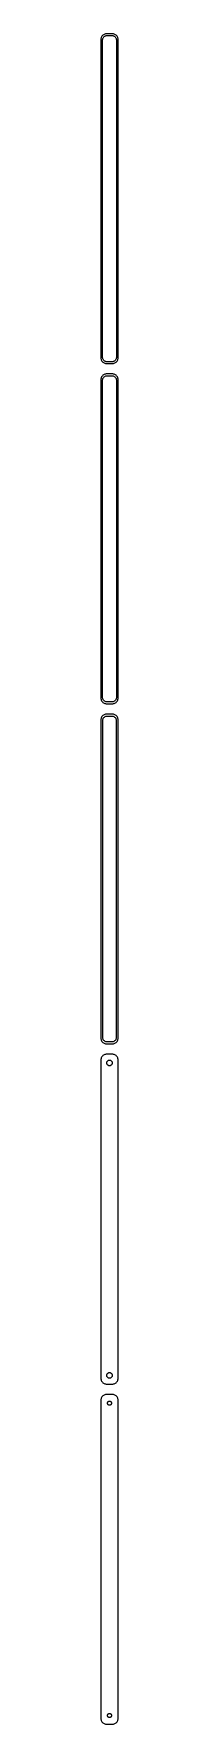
# Model space of a CAD drawing. Header units: metres. Extents: x -8 to 8, y 1034 to 2494.
import ezdxf

# ---------------------------------------------------------------- set-up
doc = ezdxf.new("R2010")
doc.units = ezdxf.units.M

msp = doc.modelspace()

# ---------------------------------------------------------------- linework, layer by layer
for p, q in [((-7.46057, 2490.13), (-7.5, 2489.5)), ((-7.5, 2489.5), (-7.5, 2214.5)), ((-7.34291, 2490.74), (-7.46057, 2490.13)), ((-7.14888, 2491.34), (-7.34291, 2490.74)), ((-6.88153, 2491.91), (-7.14888, 2491.34)), ((-6.54507, 2492.44), (-6.88153, 2491.91)), ((-6.14484, 2492.92), (-6.54507, 2492.44)), ((-5.68712, 2493.35), (-6.14484, 2492.92)), ((-6, 2489), (-5.96844, 2489.5)), ((-6, 2215), (-6, 2489)), ((-5.96844, 2489.5), (-5.87433, 2489.99)), ((-5.87433, 2489.99), (-5.7191, 2490.47)), ((-5.7191, 2490.47), (-5.50522, 2490.93)), ((-5.17912, 2493.72), (-5.68712, 2493.35)), ((-5.50522, 2490.93), (-5.23605, 2491.35)), ((-5.23605, 2491.35), (-4.91586, 2491.74)), ((-4.62889, 2494.02), (-5.17912, 2493.72)), ((-4.91586, 2491.74), (-4.54968, 2492.08)), ((-4.04507, 2494.26), (-4.62889, 2494.02)), ((-4.54968, 2492.08), (-4.1433, 2492.38)), ((-4.1433, 2492.38), (-3.70311, 2492.62)), ((-3.4369, 2494.41), (-4.04507, 2494.26)), ((-3.70311, 2492.62), (-3.23605, 2492.8)), ((-2.81395, 2494.49), (-3.4369, 2494.41)), ((-3.23605, 2492.8), (-2.74951, 2492.93)), ((2.81395, 2494.49), (-2.81395, 2494.49)), ((-2.74951, 2492.93), (-2.25116, 2492.99)), ((-2.25116, 2492.99), (2.25116, 2492.99)), ((2.25116, 2492.99), (2.74951, 2492.93)), ((2.74951, 2492.93), (3.23605, 2492.8)), ((3.4369, 2494.41), (2.81395, 2494.49)), ((3.23605, 2492.8), (3.70311, 2492.62)), ((4.04507, 2494.26), (3.4369, 2494.41)), ((3.70311, 2492.62), (4.1433, 2492.38)), ((4.62889, 2494.02), (4.04507, 2494.26)), ((4.1433, 2492.38), (4.54968, 2492.08)), ((4.54968, 2492.08), (4.91586, 2491.74)), ((5.17912, 2493.72), (4.62889, 2494.02)), ((4.91586, 2491.74), (5.23605, 2491.35)), ((5.68712, 2493.35), (5.17912, 2493.72)), ((5.23605, 2491.35), (5.50522, 2490.93)), ((5.50522, 2490.93), (5.7191, 2490.47)), ((6.14484, 2492.92), (5.68712, 2493.35)), ((5.7191, 2490.47), (5.87433, 2489.99)), ((5.87433, 2489.99), (5.96844, 2489.5)), ((5.96844, 2489.5), (6, 2489)), ((6, 2489), (6, 2215)), ((6.54507, 2492.44), (6.14484, 2492.92)), ((6.88153, 2491.91), (6.54507, 2492.44)), ((7.14888, 2491.34), (6.88153, 2491.91)), ((7.34291, 2490.74), (7.14888, 2491.34)), ((7.46057, 2490.13), (7.34291, 2490.74)), ((7.5, 2489.5), (7.46057, 2490.13)), ((7.5, 2214.5), (7.5, 2489.5)), ((-7.5, 2214.5), (-7.46057, 2213.87)), ((-7.46057, 2213.87), (-7.34291, 2213.26)), ((-7.34291, 2213.26), (-7.14888, 2212.66)), ((-7.14888, 2212.66), (-6.88153, 2212.09)), ((-6.88153, 2212.09), (-6.54507, 2211.56)), ((-6.54507, 2211.56), (-6.14484, 2211.08)), ((-6.14484, 2211.08), (-5.68712, 2210.65)), ((-5.96844, 2214.5), (-6, 2215)), ((-5.87433, 2214.01), (-5.96844, 2214.5)), ((-5.7191, 2213.53), (-5.87433, 2214.01)), ((-5.50522, 2213.07), (-5.7191, 2213.53)), ((-5.68712, 2210.65), (-5.17912, 2210.28)), ((-5.23605, 2212.65), (-5.50522, 2213.07)), ((-4.91586, 2212.26), (-5.23605, 2212.65)), ((-5.17912, 2210.28), (-4.62889, 2209.98)), ((-4.54968, 2211.92), (-4.91586, 2212.26)), ((-4.62889, 2209.98), (-4.04507, 2209.74)), ((-4.1433, 2211.62), (-4.54968, 2211.92)), ((-3.70311, 2211.38), (-4.1433, 2211.62)), ((-4.04507, 2209.74), (-3.4369, 2209.59)), ((-3.23605, 2211.2), (-3.70311, 2211.38)), ((-3.4369, 2209.59), (-2.81395, 2209.51)), ((-2.74951, 2211.07), (-3.23605, 2211.2)), ((-2.81395, 2209.51), (2.81395, 2209.51)), ((-2.25116, 2211.01), (-2.74951, 2211.07)), ((2.25116, 2211.01), (-2.25116, 2211.01)), ((2.74951, 2211.07), (2.25116, 2211.01)), ((3.23605, 2211.2), (2.74951, 2211.07)), ((2.81395, 2209.51), (3.4369, 2209.59)), ((3.70311, 2211.38), (3.23605, 2211.2)), ((3.4369, 2209.59), (4.04507, 2209.74)), ((4.1433, 2211.62), (3.70311, 2211.38)), ((4.04507, 2209.74), (4.62889, 2209.98)), ((4.54968, 2211.92), (4.1433, 2211.62)), ((4.91586, 2212.26), (4.54968, 2211.92)), ((4.62889, 2209.98), (5.17912, 2210.28)), ((5.23605, 2212.65), (4.91586, 2212.26)), ((5.17912, 2210.28), (5.68712, 2210.65)), ((5.50522, 2213.07), (5.23605, 2212.65)), ((5.7191, 2213.53), (5.50522, 2213.07)), ((5.68712, 2210.65), (6.14484, 2211.08)), ((5.87433, 2214.01), (5.7191, 2213.53)), ((5.96844, 2214.5), (5.87433, 2214.01)), ((6, 2215), (5.96844, 2214.5)), ((6.14484, 2211.08), (6.54507, 2211.56)), ((6.54507, 2211.56), (6.88153, 2212.09)), ((6.88153, 2212.09), (7.14888, 2212.66)), ((7.14888, 2212.66), (7.34291, 2213.26)), ((7.34291, 2213.26), (7.46057, 2213.87)), ((7.46057, 2213.87), (7.5, 2214.5)), ((-7.46057, 2196.13), (-7.5, 2195.5)), ((-7.5, 2195.5), (-7.5, 1920.5)), ((-7.34291, 2196.74), (-7.46057, 2196.13)), ((-7.14888, 2197.34), (-7.34291, 2196.74)), ((-6.88153, 2197.91), (-7.14888, 2197.34)), ((-6.54507, 2198.44), (-6.88153, 2197.91)), ((-6.14484, 2198.92), (-6.54507, 2198.44)), ((-5.68712, 2199.35), (-6.14484, 2198.92)), ((-6, 2195), (-5.96844, 2195.5)), ((-6, 1921), (-6, 2195)), ((-5.96844, 2195.5), (-5.87433, 2195.99)), ((-5.87433, 2195.99), (-5.7191, 2196.47)), ((-5.7191, 2196.47), (-5.50522, 2196.93)), ((-5.17912, 2199.72), (-5.68712, 2199.35)), ((-5.50522, 2196.93), (-5.23605, 2197.35)), ((-5.23605, 2197.35), (-4.91586, 2197.74)), ((-4.62889, 2200.02), (-5.17912, 2199.72)), ((-4.91586, 2197.74), (-4.54968, 2198.08)), ((-4.04507, 2200.26), (-4.62889, 2200.02)), ((-4.54968, 2198.08), (-4.1433, 2198.38)), ((-4.1433, 2198.38), (-3.70311, 2198.62)), ((-3.4369, 2200.41), (-4.04507, 2200.26)), ((-3.70311, 2198.62), (-3.23605, 2198.8)), ((-2.81395, 2200.49), (-3.4369, 2200.41)), ((-3.23605, 2198.8), (-2.74951, 2198.93)), ((2.81395, 2200.49), (-2.81395, 2200.49)), ((-2.74951, 2198.93), (-2.25116, 2198.99)), ((-2.25116, 2198.99), (2.25116, 2198.99)), ((2.25116, 2198.99), (2.74951, 2198.93)), ((2.74951, 2198.93), (3.23605, 2198.8)), ((3.4369, 2200.41), (2.81395, 2200.49)), ((3.23605, 2198.8), (3.70311, 2198.62)), ((4.04507, 2200.26), (3.4369, 2200.41)), ((3.70311, 2198.62), (4.1433, 2198.38)), ((4.62889, 2200.02), (4.04507, 2200.26)), ((4.1433, 2198.38), (4.54968, 2198.08)), ((4.54968, 2198.08), (4.91586, 2197.74)), ((5.17912, 2199.72), (4.62889, 2200.02)), ((4.91586, 2197.74), (5.23605, 2197.35)), ((5.68712, 2199.35), (5.17912, 2199.72)), ((5.23605, 2197.35), (5.50522, 2196.93)), ((5.50522, 2196.93), (5.7191, 2196.47)), ((6.14484, 2198.92), (5.68712, 2199.35)), ((5.7191, 2196.47), (5.87433, 2195.99)), ((5.87433, 2195.99), (5.96844, 2195.5)), ((5.96844, 2195.5), (6, 2195)), ((6, 2195), (6, 1921)), ((6.54507, 2198.44), (6.14484, 2198.92)), ((6.88153, 2197.91), (6.54507, 2198.44)), ((7.14888, 2197.34), (6.88153, 2197.91)), ((7.34291, 2196.74), (7.14888, 2197.34)), ((7.46057, 2196.13), (7.34291, 2196.74)), ((7.5, 2195.5), (7.46057, 2196.13)), ((7.5, 1920.5), (7.5, 2195.5)), ((-7.5, 1920.5), (-7.46057, 1919.87)), ((-7.46057, 1919.87), (-7.34291, 1919.26)), ((-7.34291, 1919.26), (-7.14888, 1918.66)), ((-7.14888, 1918.66), (-6.88153, 1918.09)), ((-6.88153, 1918.09), (-6.54507, 1917.56)), ((-6.54507, 1917.56), (-6.14484, 1917.08)), ((-6.14484, 1917.08), (-5.68712, 1916.65)), ((-5.96844, 1920.5), (-6, 1921)), ((-5.87433, 1920.01), (-5.96844, 1920.5)), ((-5.7191, 1919.53), (-5.87433, 1920.01)), ((-5.50522, 1919.07), (-5.7191, 1919.53)), ((-5.68712, 1916.65), (-5.17912, 1916.28)), ((-5.23605, 1918.65), (-5.50522, 1919.07)), ((-4.91586, 1918.26), (-5.23605, 1918.65)), ((-5.17912, 1916.28), (-4.62889, 1915.98)), ((-4.54968, 1917.92), (-4.91586, 1918.26)), ((-4.62889, 1915.98), (-4.04507, 1915.74)), ((-4.1433, 1917.62), (-4.54968, 1917.92)), ((-3.70311, 1917.38), (-4.1433, 1917.62)), ((-4.04507, 1915.74), (-3.4369, 1915.59)), ((-3.23605, 1917.2), (-3.70311, 1917.38)), ((-3.4369, 1915.59), (-2.81395, 1915.51)), ((-2.74951, 1917.07), (-3.23605, 1917.2)), ((-2.81395, 1915.51), (2.81395, 1915.51)), ((-2.25116, 1917.01), (-2.74951, 1917.07)), ((2.25116, 1917.01), (-2.25116, 1917.01)), ((2.74951, 1917.07), (2.25116, 1917.01)), ((3.23605, 1917.2), (2.74951, 1917.07)), ((2.81395, 1915.51), (3.4369, 1915.59)), ((3.70311, 1917.38), (3.23605, 1917.2)), ((3.4369, 1915.59), (4.04507, 1915.74)), ((4.1433, 1917.62), (3.70311, 1917.38)), ((4.04507, 1915.74), (4.62889, 1915.98)), ((4.54968, 1917.92), (4.1433, 1917.62)), ((4.91586, 1918.26), (4.54968, 1917.92)), ((4.62889, 1915.98), (5.17912, 1916.28)), ((5.23605, 1918.65), (4.91586, 1918.26)), ((5.17912, 1916.28), (5.68712, 1916.65)), ((5.50522, 1919.07), (5.23605, 1918.65)), ((5.7191, 1919.53), (5.50522, 1919.07)), ((5.68712, 1916.65), (6.14484, 1917.08)), ((5.87433, 1920.01), (5.7191, 1919.53)), ((5.96844, 1920.5), (5.87433, 1920.01)), ((6, 1921), (5.96844, 1920.5)), ((6.14484, 1917.08), (6.54507, 1917.56)), ((6.54507, 1917.56), (6.88153, 1918.09)), ((6.88153, 1918.09), (7.14888, 1918.66)), ((7.14888, 1918.66), (7.34291, 1919.26)), ((7.34291, 1919.26), (7.46057, 1919.87)), ((7.46057, 1919.87), (7.5, 1920.5)), ((-7.46057, 1902.13), (-7.5, 1901.5)), ((-7.5, 1901.5), (-7.5, 1626.5)), ((-7.34291, 1902.74), (-7.46057, 1902.13)), ((-7.14888, 1903.34), (-7.34291, 1902.74)), ((-6.88153, 1903.91), (-7.14888, 1903.34)), ((-6.54507, 1904.44), (-6.88153, 1903.91)), ((-6.14484, 1904.92), (-6.54507, 1904.44)), ((-5.68712, 1905.35), (-6.14484, 1904.92)), ((-5.87262, 1901), (-5.84209, 1901.49)), ((-5.87262, 1627), (-5.87262, 1901)), ((-5.84209, 1901.49), (-5.75096, 1901.96)), ((-5.75096, 1901.96), (-5.60068, 1902.43)), ((-5.17912, 1905.72), (-5.68712, 1905.35)), ((-5.60068, 1902.43), (-5.3936, 1902.87)), ((-5.3936, 1902.87), (-5.13301, 1903.28)), ((-4.62889, 1906.02), (-5.17912, 1905.72)), ((-5.13301, 1903.28), (-4.82301, 1903.65)), ((-4.82301, 1903.65), (-4.46851, 1903.98)), ((-4.04507, 1906.26), (-4.62889, 1906.02)), ((-4.46851, 1903.98), (-4.07506, 1904.27)), ((-4.07506, 1904.27), (-3.64888, 1904.5)), ((-3.4369, 1906.41), (-4.04507, 1906.26)), ((-3.64888, 1904.5), (-3.1967, 1904.68)), ((-2.81395, 1906.49), (-3.4369, 1906.41)), ((-3.1967, 1904.68), (-2.72565, 1904.8)), ((2.81395, 1906.49), (-2.81395, 1906.49)), ((-2.72565, 1904.8), (-2.24316, 1904.86)), ((-2.24316, 1904.86), (2.24316, 1904.86)), ((2.24316, 1904.86), (2.72565, 1904.8)), ((2.72565, 1904.8), (3.1967, 1904.68)), ((3.4369, 1906.41), (2.81395, 1906.49)), ((3.1967, 1904.68), (3.64888, 1904.5)), ((4.04507, 1906.26), (3.4369, 1906.41)), ((3.64888, 1904.5), (4.07506, 1904.27)), ((4.62889, 1906.02), (4.04507, 1906.26)), ((4.07506, 1904.27), (4.46851, 1903.98)), ((4.46851, 1903.98), (4.82301, 1903.65)), ((5.17912, 1905.72), (4.62889, 1906.02)), ((4.82301, 1903.65), (5.13301, 1903.28)), ((5.13301, 1903.28), (5.3936, 1902.87)), ((5.68712, 1905.35), (5.17912, 1905.72)), ((5.3936, 1902.87), (5.60068, 1902.43)), ((5.60068, 1902.43), (5.75096, 1901.96)), ((6.14484, 1904.92), (5.68712, 1905.35)), ((5.75096, 1901.96), (5.84209, 1901.49)), ((5.84209, 1901.49), (5.87262, 1901)), ((5.87262, 1901), (5.87262, 1627)), ((6.54507, 1904.44), (6.14484, 1904.92)), ((6.88153, 1903.91), (6.54507, 1904.44)), ((7.14888, 1903.34), (6.88153, 1903.91)), ((7.34291, 1902.74), (7.14888, 1903.34)), ((7.46057, 1902.13), (7.34291, 1902.74)), ((7.5, 1901.5), (7.46057, 1902.13)), ((7.5, 1626.5), (7.5, 1901.5)), ((-7.5, 1626.5), (-7.46057, 1625.87)), ((-7.46057, 1625.87), (-7.34291, 1625.26)), ((-7.34291, 1625.26), (-7.14888, 1624.66)), ((-7.14888, 1624.66), (-6.88153, 1624.09)), ((-6.88153, 1624.09), (-6.54507, 1623.56)), ((-6.54507, 1623.56), (-6.14484, 1623.08)), ((-6.14484, 1623.08), (-5.68712, 1622.65)), ((-5.84209, 1626.51), (-5.87262, 1627)), ((-5.75096, 1626.04), (-5.84209, 1626.51)), ((-5.60068, 1625.57), (-5.75096, 1626.04)), ((-5.68712, 1622.65), (-5.17912, 1622.28)), ((-5.3936, 1625.13), (-5.60068, 1625.57)), ((-5.13301, 1624.72), (-5.3936, 1625.13)), ((-5.17912, 1622.28), (-4.62889, 1621.98)), ((-4.82301, 1624.35), (-5.13301, 1624.72)), ((-4.46851, 1624.02), (-4.82301, 1624.35)), ((-4.62889, 1621.98), (-4.04507, 1621.74)), ((-4.07506, 1623.73), (-4.46851, 1624.02)), ((-3.64888, 1623.5), (-4.07506, 1623.73)), ((-4.04507, 1621.74), (-3.4369, 1621.59)), ((-3.1967, 1623.32), (-3.64888, 1623.5)), ((-2.72565, 1623.2), (-3.1967, 1623.32)), ((-2.24316, 1623.14), (-2.72565, 1623.2)), ((2.24316, 1623.14), (-2.24316, 1623.14)), ((2.72565, 1623.2), (2.24316, 1623.14)), ((3.1967, 1623.32), (2.72565, 1623.2)), ((3.64888, 1623.5), (3.1967, 1623.32)), ((3.4369, 1621.59), (4.04507, 1621.74)), ((4.07506, 1623.73), (3.64888, 1623.5)), ((4.04507, 1621.74), (4.62889, 1621.98)), ((4.46851, 1624.02), (4.07506, 1623.73)), ((4.82301, 1624.35), (4.46851, 1624.02)), ((4.62889, 1621.98), (5.17912, 1622.28)), ((5.13301, 1624.72), (4.82301, 1624.35)), ((5.3936, 1625.13), (5.13301, 1624.72)), ((5.17912, 1622.28), (5.68712, 1622.65)), ((5.60068, 1625.57), (5.3936, 1625.13)), ((5.75096, 1626.04), (5.60068, 1625.57)), ((5.68712, 1622.65), (6.14484, 1623.08)), ((5.84209, 1626.51), (5.75096, 1626.04)), ((5.87262, 1627), (5.84209, 1626.51)), ((6.14484, 1623.08), (6.54507, 1623.56)), ((6.54507, 1623.56), (6.88153, 1624.09)), ((6.88153, 1624.09), (7.14888, 1624.66)), ((7.14888, 1624.66), (7.34291, 1625.26)), ((7.34291, 1625.26), (7.46057, 1625.87)), ((7.46057, 1625.87), (7.5, 1626.5)), ((-7.46057, 1608.13), (-7.5, 1607.5)), ((-7.5, 1607.5), (-7.5, 1332.5)), ((-7.34291, 1608.74), (-7.46057, 1608.13)), ((-7.14888, 1609.34), (-7.34291, 1608.74)), ((-6.88153, 1609.91), (-7.14888, 1609.34)), ((-6.54507, 1610.44), (-6.88153, 1609.91)), ((-6.14484, 1610.92), (-6.54507, 1610.44)), ((-5.68712, 1611.35), (-6.14484, 1610.92)), ((-5.17912, 1611.72), (-5.68712, 1611.35)), ((-4.62889, 1612.02), (-5.17912, 1611.72)), ((-4.04507, 1612.26), (-4.62889, 1612.02)), ((-3.4369, 1612.41), (-4.04507, 1612.26)), ((-3.4369, 1621.59), (-2.81395, 1621.51)), ((-2.81395, 1612.49), (-3.4369, 1612.41)), ((-2.81395, 1621.51), (2.81395, 1621.51)), ((2.81395, 1612.49), (-2.81395, 1612.49)), ((-1.28598, 1607.03), (-1.02187, 1607.17)), ((-1.02187, 1607.17), (-0.741638, 1607.28)), ((-0.741638, 1607.28), (-0.449707, 1607.36)), ((-0.449707, 1607.36), (-0.150696, 1607.4)), ((-0.150696, 1607.4), (0.150696, 1607.4)), ((0.150696, 1607.4), (0.449707, 1607.36)), ((0.449707, 1607.36), (0.741638, 1607.28)), ((0.741638, 1607.28), (1.02187, 1607.17)), ((1.02187, 1607.17), (1.28598, 1607.03)), ((2.81395, 1621.51), (3.4369, 1621.59)), ((3.4369, 1612.41), (2.81395, 1612.49)), ((4.04507, 1612.26), (3.4369, 1612.41)), ((4.62889, 1612.02), (4.04507, 1612.26)), ((5.17912, 1611.72), (4.62889, 1612.02)), ((5.68712, 1611.35), (5.17912, 1611.72)), ((6.14484, 1610.92), (5.68712, 1611.35)), ((6.54507, 1610.44), (6.14484, 1610.92)), ((6.88153, 1609.91), (6.54507, 1610.44)), ((7.14888, 1609.34), (6.88153, 1609.91)), ((7.34291, 1608.74), (7.14888, 1609.34)), ((7.46057, 1608.13), (7.34291, 1608.74)), ((7.5, 1607.5), (7.46057, 1608.13)), ((7.5, 1332.5), (7.5, 1607.5)), ((-2.39999, 1605), (-2.38107, 1605.3)), ((-2.38107, 1604.7), (-2.39999, 1605)), ((-2.38107, 1605.3), (-2.32458, 1605.6)), ((-2.32458, 1604.4), (-2.38107, 1604.7)), ((-2.32458, 1605.6), (-2.23146, 1605.88)), ((-2.23146, 1604.12), (-2.32458, 1604.4)), ((-2.23146, 1605.88), (-2.10313, 1606.16)), ((-2.10313, 1603.84), (-2.23146, 1604.12)), ((-2.10313, 1606.16), (-1.94164, 1606.41)), ((-1.94164, 1603.59), (-2.10313, 1603.84)), ((-1.94164, 1606.41), (-1.74951, 1606.64)), ((-1.74951, 1603.36), (-1.94164, 1603.59)), ((-1.74951, 1606.64), (-1.52982, 1606.85)), ((-1.52982, 1603.15), (-1.74951, 1603.36)), ((-1.52982, 1606.85), (-1.28598, 1607.03)), ((-1.28598, 1602.97), (-1.52982, 1603.15)), ((-1.02187, 1602.83), (-1.28598, 1602.97)), ((-0.741638, 1602.72), (-1.02187, 1602.83)), ((-0.449707, 1602.64), (-0.741638, 1602.72)), ((-0.150696, 1602.6), (-0.449707, 1602.64)), ((0.150696, 1602.6), (-0.150696, 1602.6)), ((0.449707, 1602.64), (0.150696, 1602.6)), ((0.741638, 1602.72), (0.449707, 1602.64)), ((1.02187, 1602.83), (0.741638, 1602.72)), ((1.28598, 1602.97), (1.02187, 1602.83)), ((1.28598, 1607.03), (1.52982, 1606.85)), ((1.52982, 1603.15), (1.28598, 1602.97)), ((1.52982, 1606.85), (1.74951, 1606.64)), ((1.74951, 1603.36), (1.52982, 1603.15)), ((1.74951, 1606.64), (1.94164, 1606.41)), ((1.94164, 1603.59), (1.74951, 1603.36)), ((1.94164, 1606.41), (2.10313, 1606.16)), ((2.10313, 1603.84), (1.94164, 1603.59)), ((2.10313, 1606.16), (2.23146, 1605.88)), ((2.23146, 1604.12), (2.10313, 1603.84)), ((2.23146, 1605.88), (2.32458, 1605.6)), ((2.32458, 1604.4), (2.23146, 1604.12)), ((2.32458, 1605.6), (2.38107, 1605.3)), ((2.38107, 1604.7), (2.32458, 1604.4)), ((2.38107, 1605.3), (2.39999, 1605)), ((2.39999, 1605), (2.38107, 1604.7)), ((-7.5, 1332.5), (-7.46057, 1331.87)), ((-7.46057, 1331.87), (-7.34291, 1331.26)), ((-7.34291, 1331.26), (-7.14888, 1330.66)), ((-7.14888, 1330.66), (-6.88153, 1330.09)), ((-6.88153, 1330.09), (-6.54507, 1329.56)), ((-6.54507, 1329.56), (-6.14484, 1329.08)), ((-2.39999, 1335), (-2.38107, 1335.3)), ((-2.38107, 1334.7), (-2.39999, 1335)), ((-2.38107, 1335.3), (-2.32458, 1335.6)), ((-2.32458, 1334.4), (-2.38107, 1334.7)), ((-2.32458, 1335.6), (-2.23146, 1335.88)), ((-2.23146, 1334.12), (-2.32458, 1334.4)), ((-2.23146, 1335.88), (-2.10313, 1336.16)), ((-2.10313, 1333.84), (-2.23146, 1334.12)), ((-2.10313, 1336.16), (-1.94164, 1336.41)), ((-1.94164, 1333.59), (-2.10313, 1333.84)), ((-1.94164, 1336.41), (-1.74951, 1336.64)), ((-1.74951, 1333.36), (-1.94164, 1333.59)), ((-1.74951, 1336.64), (-1.52982, 1336.85)), ((-1.52982, 1333.15), (-1.74951, 1333.36)), ((-1.52982, 1336.85), (-1.28598, 1337.03)), ((-1.28598, 1332.97), (-1.52982, 1333.15)), ((-1.28598, 1337.03), (-1.02187, 1337.17)), ((-1.02187, 1332.83), (-1.28598, 1332.97)), ((-1.02187, 1337.17), (-0.741638, 1337.28)), ((-0.741638, 1332.72), (-1.02187, 1332.83)), ((-0.741638, 1337.28), (-0.449707, 1337.36)), ((-0.449707, 1332.64), (-0.741638, 1332.72)), ((-0.449707, 1337.36), (-0.150696, 1337.4)), ((-0.150696, 1332.6), (-0.449707, 1332.64)), ((-0.150696, 1337.4), (0.150696, 1337.4)), ((0.150696, 1332.6), (-0.150696, 1332.6)), ((0.150696, 1337.4), (0.449707, 1337.36)), ((0.449707, 1332.64), (0.150696, 1332.6)), ((0.449707, 1337.36), (0.741638, 1337.28)), ((0.741638, 1332.72), (0.449707, 1332.64)), ((0.741638, 1337.28), (1.02187, 1337.17)), ((1.02187, 1332.83), (0.741638, 1332.72)), ((1.02187, 1337.17), (1.28598, 1337.03)), ((1.28598, 1332.97), (1.02187, 1332.83)), ((1.28598, 1337.03), (1.52982, 1336.85)), ((1.52982, 1333.15), (1.28598, 1332.97)), ((1.52982, 1336.85), (1.74951, 1336.64)), ((1.74951, 1333.36), (1.52982, 1333.15)), ((1.74951, 1336.64), (1.94164, 1336.41)), ((1.94164, 1333.59), (1.74951, 1333.36)), ((1.94164, 1336.41), (2.10313, 1336.16)), ((2.10313, 1333.84), (1.94164, 1333.59)), ((2.10313, 1336.16), (2.23146, 1335.88)), ((2.23146, 1334.12), (2.10313, 1333.84)), ((2.23146, 1335.88), (2.32458, 1335.6)), ((2.32458, 1334.4), (2.23146, 1334.12)), ((2.32458, 1335.6), (2.38107, 1335.3)), ((2.38107, 1334.7), (2.32458, 1334.4)), ((2.38107, 1335.3), (2.39999, 1335)), ((2.39999, 1335), (2.38107, 1334.7)), ((6.14484, 1329.08), (6.54507, 1329.56)), ((6.54507, 1329.56), (6.88153, 1330.09)), ((6.88153, 1330.09), (7.14888, 1330.66)), ((7.14888, 1330.66), (7.34291, 1331.26)), ((7.34291, 1331.26), (7.46057, 1331.87)), ((7.46057, 1331.87), (7.5, 1332.5)), ((-7.14888, 1315.34), (-7.34291, 1314.74)), ((-6.88153, 1315.91), (-7.14888, 1315.34)), ((-6.54507, 1316.44), (-6.88153, 1315.91)), ((-6.14484, 1316.92), (-6.54507, 1316.44)), ((-6.14484, 1329.08), (-5.68712, 1328.65)), ((-5.68712, 1317.35), (-6.14484, 1316.92)), ((-5.68712, 1328.65), (-5.17912, 1328.28)), ((-5.17912, 1317.72), (-5.68712, 1317.35)), ((-5.17912, 1328.28), (-4.62889, 1327.98)), ((-4.62889, 1318.02), (-5.17912, 1317.72)), ((-4.62889, 1327.98), (-4.04507, 1327.74)), ((-4.04507, 1318.26), (-4.62889, 1318.02)), ((-4.04507, 1327.74), (-3.4369, 1327.59)), ((-3.4369, 1318.41), (-4.04507, 1318.26)), ((-3.4369, 1327.59), (-2.81395, 1327.51)), ((-2.81395, 1318.49), (-3.4369, 1318.41)), ((-2.81395, 1327.51), (2.81395, 1327.51)), ((2.81395, 1318.49), (-2.81395, 1318.49)), ((2.81395, 1327.51), (3.4369, 1327.59)), ((3.4369, 1318.41), (2.81395, 1318.49)), ((3.4369, 1327.59), (4.04507, 1327.74)), ((4.04507, 1318.26), (3.4369, 1318.41)), ((4.04507, 1327.74), (4.62889, 1327.98)), ((4.62889, 1318.02), (4.04507, 1318.26)), ((4.62889, 1327.98), (5.17912, 1328.28)), ((5.17912, 1317.72), (4.62889, 1318.02)), ((5.17912, 1328.28), (5.68712, 1328.65)), ((5.68712, 1317.35), (5.17912, 1317.72)), ((5.68712, 1328.65), (6.14484, 1329.08)), ((6.14484, 1316.92), (5.68712, 1317.35)), ((6.54507, 1316.44), (6.14484, 1316.92)), ((6.88153, 1315.91), (6.54507, 1316.44)), ((7.14888, 1315.34), (6.88153, 1315.91)), ((7.34291, 1314.74), (7.14888, 1315.34)), ((-7.46057, 1314.13), (-7.5, 1313.5)), ((-7.5, 1313.5), (-7.5, 1038.5)), ((-7.34291, 1314.74), (-7.46057, 1314.13)), ((-1.79999, 1311), (-1.7858, 1311.23)), ((-1.7858, 1310.77), (-1.79999, 1311)), ((-1.7858, 1311.23), (-1.74344, 1311.45)), ((-1.74344, 1310.55), (-1.7858, 1310.77)), ((-1.74344, 1311.45), (-1.67358, 1311.66)), ((-1.67358, 1310.34), (-1.74344, 1310.55)), ((-1.67358, 1311.66), (-1.57735, 1311.87)), ((-1.57735, 1310.13), (-1.67358, 1310.34)), ((-1.57735, 1311.87), (-1.45622, 1312.06)), ((-1.45622, 1309.94), (-1.57735, 1310.13)), ((-1.45622, 1312.06), (-1.31213, 1312.23)), ((-1.31213, 1309.77), (-1.45622, 1309.94)), ((-1.31213, 1312.23), (-1.14735, 1312.39)), ((-1.14735, 1309.61), (-1.31213, 1309.77)), ((-1.14735, 1312.39), (-0.964478, 1312.52)), ((-0.964478, 1309.48), (-1.14735, 1309.61)), ((-0.964478, 1312.52), (-0.766388, 1312.63)), ((-0.766388, 1309.37), (-0.964478, 1309.48)), ((-0.766388, 1312.63), (-0.556229, 1312.71)), ((-0.556229, 1309.29), (-0.766388, 1309.37)), ((-0.556229, 1312.71), (-0.33728, 1312.77)), ((-0.33728, 1309.23), (-0.556229, 1309.29)), ((-0.33728, 1312.77), (-0.113022, 1312.8)), ((-0.113022, 1309.2), (-0.33728, 1309.23)), ((-0.113022, 1312.8), (0.113022, 1312.8)), ((0.113022, 1309.2), (-0.113022, 1309.2)), ((0.113022, 1312.8), (0.33728, 1312.77)), ((0.33728, 1309.23), (0.113022, 1309.2)), ((0.33728, 1312.77), (0.556229, 1312.71)), ((0.556229, 1309.29), (0.33728, 1309.23)), ((0.556229, 1312.71), (0.766388, 1312.63)), ((0.766388, 1309.37), (0.556229, 1309.29)), ((0.766388, 1312.63), (0.964478, 1312.52)), ((0.964478, 1309.48), (0.766388, 1309.37)), ((0.964478, 1312.52), (1.14735, 1312.39)), ((1.14735, 1309.61), (0.964478, 1309.48)), ((1.14735, 1312.39), (1.31213, 1312.23)), ((1.31213, 1309.77), (1.14735, 1309.61)), ((1.31213, 1312.23), (1.45622, 1312.06)), ((1.45622, 1309.94), (1.31213, 1309.77)), ((1.45622, 1312.06), (1.57735, 1311.87)), ((1.57735, 1310.13), (1.45622, 1309.94)), ((1.57735, 1311.87), (1.67358, 1311.66)), ((1.67358, 1310.34), (1.57735, 1310.13)), ((1.67358, 1311.66), (1.74344, 1311.45)), ((1.74344, 1310.55), (1.67358, 1310.34)), ((1.74344, 1311.45), (1.7858, 1311.23)), ((1.7858, 1310.77), (1.74344, 1310.55)), ((1.7858, 1311.23), (1.79999, 1311)), ((1.79999, 1311), (1.7858, 1310.77)), ((7.46057, 1314.13), (7.34291, 1314.74)), ((7.5, 1313.5), (7.46057, 1314.13)), ((7.5, 1038.5), (7.5, 1313.5)), ((-7.5, 1038.5), (-7.46057, 1037.87)), ((-7.46057, 1037.87), (-7.34291, 1037.26)), ((-1.79999, 1041), (-1.7858, 1041.23)), ((-1.7858, 1040.77), (-1.79999, 1041)), ((-1.7858, 1041.23), (-1.74344, 1041.45)), ((-1.74344, 1040.55), (-1.7858, 1040.77)), ((-1.74344, 1041.45), (-1.67358, 1041.66)), ((-1.67358, 1040.34), (-1.74344, 1040.55)), ((-1.67358, 1041.66), (-1.57735, 1041.87)), ((-1.57735, 1040.13), (-1.67358, 1040.34)), ((-1.57735, 1041.87), (-1.45622, 1042.06)), ((-1.45622, 1039.94), (-1.57735, 1040.13)), ((-1.45622, 1042.06), (-1.31213, 1042.23)), ((-1.31213, 1039.77), (-1.45622, 1039.94)), ((-1.31213, 1042.23), (-1.14735, 1042.39)), ((-1.14735, 1039.61), (-1.31213, 1039.77)), ((-1.14735, 1042.39), (-0.964478, 1042.52)), ((-0.964478, 1039.48), (-1.14735, 1039.61)), ((-0.964478, 1042.52), (-0.766388, 1042.63)), ((-0.766388, 1039.37), (-0.964478, 1039.48)), ((-0.766388, 1042.63), (-0.556229, 1042.71)), ((-0.556229, 1039.29), (-0.766388, 1039.37)), ((-0.556229, 1042.71), (-0.33728, 1042.77)), ((-0.33728, 1039.23), (-0.556229, 1039.29)), ((-0.33728, 1042.77), (-0.113022, 1042.8)), ((-0.113022, 1039.2), (-0.33728, 1039.23)), ((-0.113022, 1042.8), (0.113022, 1042.8)), ((0.113022, 1039.2), (-0.113022, 1039.2)), ((0.113022, 1042.8), (0.33728, 1042.77)), ((0.33728, 1039.23), (0.113022, 1039.2)), ((0.33728, 1042.77), (0.556229, 1042.71)), ((0.556229, 1039.29), (0.33728, 1039.23)), ((0.556229, 1042.71), (0.766388, 1042.63)), ((0.766388, 1039.37), (0.556229, 1039.29)), ((0.766388, 1042.63), (0.964478, 1042.52)), ((0.964478, 1039.48), (0.766388, 1039.37)), ((0.964478, 1042.52), (1.14735, 1042.39)), ((1.14735, 1039.61), (0.964478, 1039.48)), ((1.14735, 1042.39), (1.31213, 1042.23)), ((1.31213, 1039.77), (1.14735, 1039.61)), ((1.31213, 1042.23), (1.45622, 1042.06)), ((1.45622, 1039.94), (1.31213, 1039.77)), ((1.45622, 1042.06), (1.57735, 1041.87)), ((1.57735, 1040.13), (1.45622, 1039.94)), ((1.57735, 1041.87), (1.67358, 1041.66)), ((1.67358, 1040.34), (1.57735, 1040.13)), ((1.67358, 1041.66), (1.74344, 1041.45)), ((1.74344, 1040.55), (1.67358, 1040.34)), ((1.74344, 1041.45), (1.7858, 1041.23)), ((1.7858, 1040.77), (1.74344, 1040.55)), ((1.7858, 1041.23), (1.79999, 1041)), ((1.79999, 1041), (1.7858, 1040.77)), ((7.34291, 1037.26), (7.46057, 1037.87)), ((7.46057, 1037.87), (7.5, 1038.5)), ((-7.34291, 1037.26), (-7.14888, 1036.66)), ((-7.14888, 1036.66), (-6.88153, 1036.09)), ((-6.88153, 1036.09), (-6.54507, 1035.56)), ((-6.54507, 1035.56), (-6.14484, 1035.08)), ((-6.14484, 1035.08), (-5.68712, 1034.65)), ((-5.68712, 1034.65), (-5.17912, 1034.28)), ((-5.17912, 1034.28), (-4.62889, 1033.98)), ((-4.62889, 1033.98), (-4.04507, 1033.74)), ((-4.04507, 1033.74), (-3.4369, 1033.59)), ((-3.4369, 1033.59), (-2.81395, 1033.51)), ((-2.81395, 1033.51), (2.81395, 1033.51)), ((2.81395, 1033.51), (3.4369, 1033.59)), ((3.4369, 1033.59), (4.04507, 1033.74)), ((4.04507, 1033.74), (4.62889, 1033.98)), ((4.62889, 1033.98), (5.17912, 1034.28)), ((5.17912, 1034.28), (5.68712, 1034.65)), ((5.68712, 1034.65), (6.14484, 1035.08)), ((6.14484, 1035.08), (6.54507, 1035.56)), ((6.54507, 1035.56), (6.88153, 1036.09)), ((6.88153, 1036.09), (7.14888, 1036.66)), ((7.14888, 1036.66), (7.34291, 1037.26))]:
    msp.add_line(p, q)

doc.saveas('drawing.dxf')
